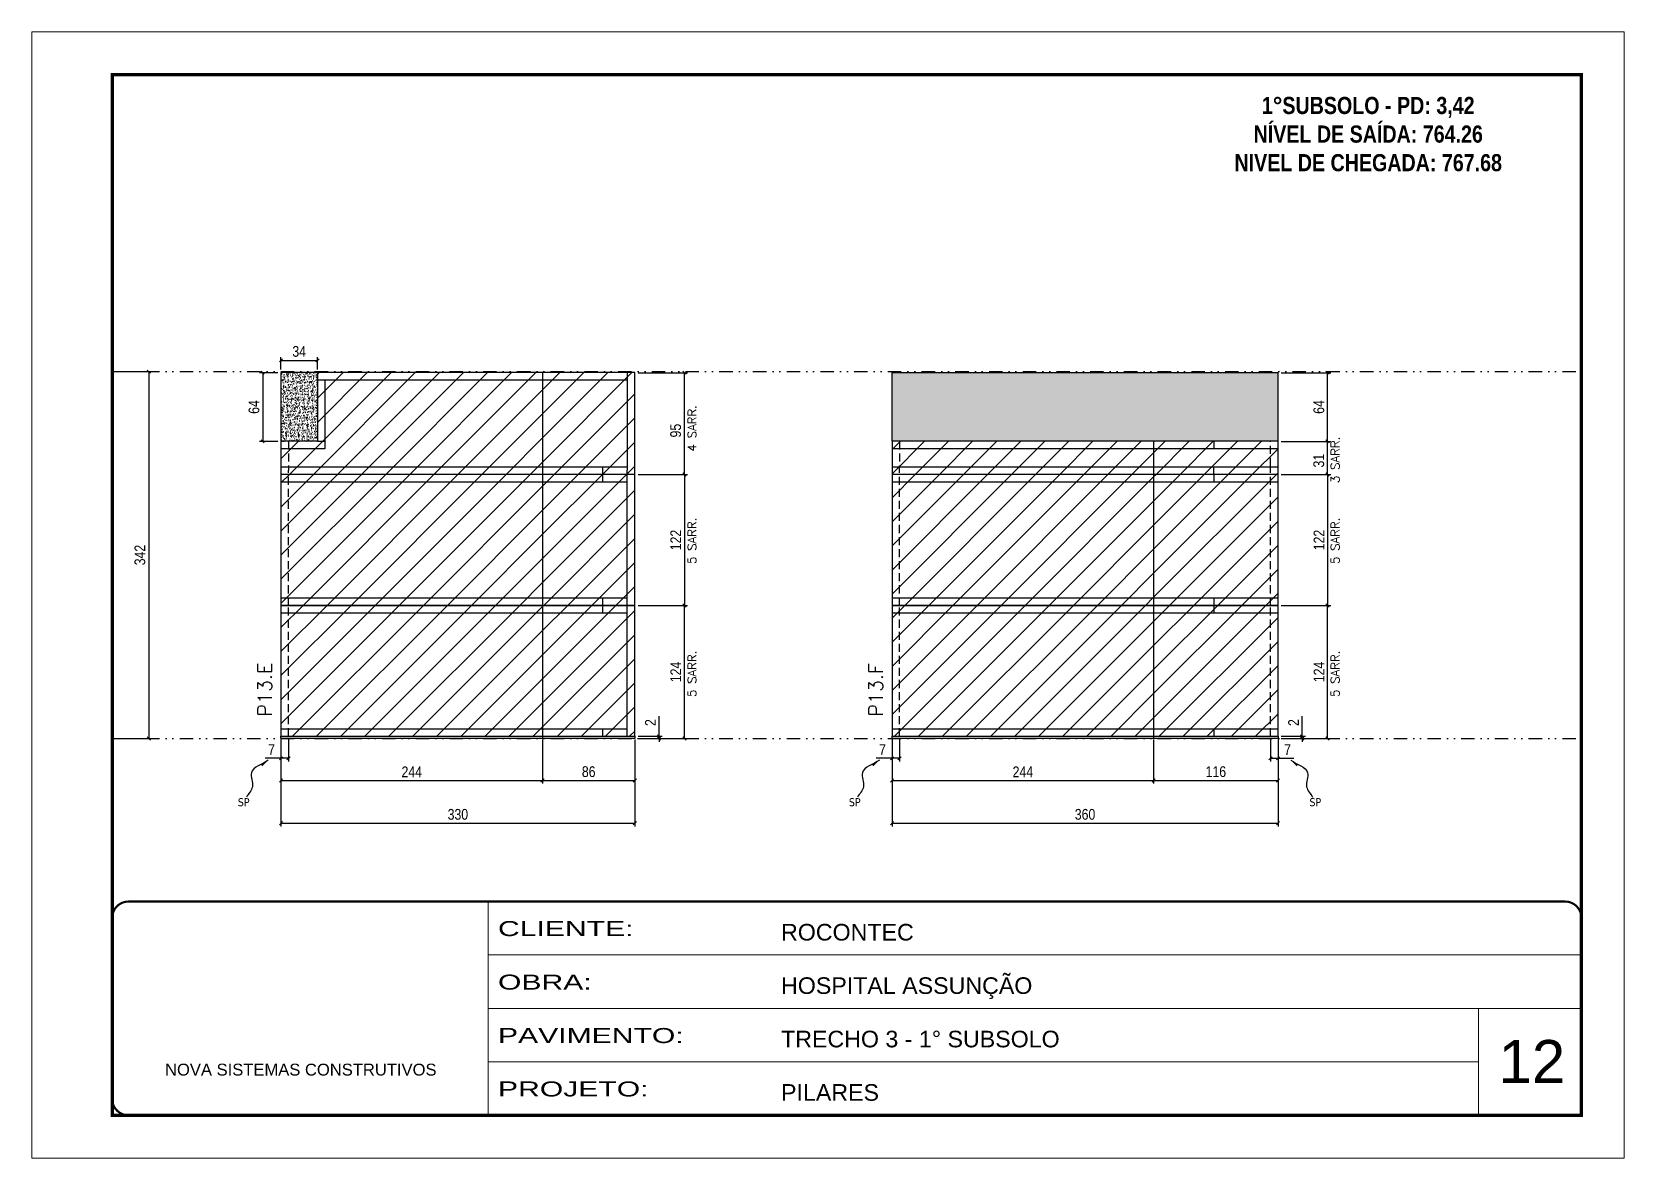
# Model space of a CAD drawing. Extents: x 2102 to 8383, y -13264 to 2718.
# Drawn here: x 6871 to 8356, y -630 to 420 of the extents above; entities that cross this region are included whole.
import ezdxf

# ---------------------------------------------------------------- set-up
doc = ezdxf.new("R2010")
doc.units = 0
for name, pattern in [('CONTINUO', [0]), ('DASHED', [0.75, 0.5, -0.25]), ('DIVIDE2', [0.625, 0.25, -0.125, 0, -0.125, 0, -0.125]), ('HIDDEN', [0.375, 0.25, -0.125])]:
    doc.linetypes.add(name, pattern=pattern)
for name, color, linetype, lineweight in [('CARIMBO', 255, 'Continuous', 9), ('Folhas', 255, 'Continuous', 9), ('Hachura', 251, 'Continuous', 9), ('SARRAFO DE PRESSAO', 251, 'DASHED', 9), ('Texto Seção', 7, 'Continuous', 15)]:
    doc.layers.add(name, color=color, linetype=linetype, lineweight=lineweight)
for name, color, linetype in [('COTA', 241, 'Continuous'), ('NOMENCLATURA', 7, 'Continuous'), ('Nível', 160, 'Continuous'), ('Painéis', 200, 'Continuous'), ('SARR_2.2x7', 40, 'Continuous'), ('Sarrafo de Pressão', 42, 'HIDDEN'), ('texto', 7, 'Continuous')]:
    doc.layers.add(name, color=color, linetype=linetype)
doc.styles.add('ARIAL', font='arial.ttf')
doc.styles.add('COTA TECNICA', font='techl___.ttf', dxfattribs={"height": 10})
doc.styles.add('COTA TECNICA-50', font='techl___.ttf', dxfattribs={"height": 10})
doc.styles.add('REGUA-120', font='ROMANS.shx', dxfattribs={"height": 15})
doc.styles.add('ROMANC', font='techb___.ttf', dxfattribs={"height": 2.5})
doc.styles.add('ROMANS', font='romans.shx')
doc.styles.get("Standard").update_dxf_attribs({"font": 'arial.ttf'})
doc.styles.add('Tecnologia', font='')
doc.styles.get('Tecnologia').set_extended_font_data('Forgotten Futurist')
doc.dimstyles.new('COTA PAINEL-50', dxfattribs={"dimtxt": 10, "dimasz": 3, "dimexe": 3, "dimexo": 3, "dimgap": 3, "dimtad": 1, "dimdec": 1, "dimzin": 12, "dimdsep": 46, "dimtxsty": 'COTA TECNICA-50', "dimblk1": 'OBLIQUE', "dimblk2": 'OBLIQUE', "dimsah": 1, "dimcen": 0.9, "dimclrd": 4, "dimclre": 4, "dimclrt": 240, "dimadec": 1, "dimazin": 3, "dimtfac": 1, "dimtdec": 1, "dimtmove": 0, "dimatfit": 3, "dimfxl": 1, "dimtolj": 1, "dimtzin": 12, "dimarcsym": 0})
doc.dimstyles.new('PAINEL', dxfattribs={"dimtxt": 10, "dimasz": 3, "dimexe": 3, "dimexo": 3, "dimgap": 3, "dimtad": 1, "dimdec": 1, "dimzin": 12, "dimdsep": 46, "dimtxsty": 'COTA TECNICA', "dimblk1": 'OBLIQUE', "dimblk2": 'OBLIQUE', "dimsah": 1, "dimcen": 0.9, "dimclrd": 4, "dimclre": 4, "dimclrt": 240, "dimadec": 1, "dimazin": 3, "dimtfac": 1, "dimtdec": 1, "dimtmove": 0, "dimatfit": 3, "dimfxl": 1, "dimtolj": 1, "dimtzin": 12, "dimarcsym": 0})
doc.dimstyles.get("Standard").update_dxf_attribs({"dimtxt": 0.18, "dimasz": 0.18, "dimexe": 0.18, "dimexo": 0.0625, "dimgap": 0.09, "dimtad": 0, "dimtih": 1, "dimtoh": 1, "dimdec": 4, "dimzin": 0, "dimdsep": 46, "dimtxsty": 'Standard', "dimcen": 0.09, "dimadec": 0, "dimazin": 0, "dimtfac": 1, "dimtdec": 4, "dimtofl": 0, "dimtmove": 0, "dimatfit": 3, "dimfxl": 1, "dimtolj": 1, "dimtzin": 0, "dimarcsym": 0})
pattern_1 = [(45, (-126918.716, -32522.603), (-11.2253202, 11.2253202), [])]
pattern_2 = [(50, (-126918.716, -30230.4524), (5.46554007, -0.47817257), [0.5715, -6.2865]), (355, (-126918.716, -30230.4524), (-1.05730264, 5.73170536), [0.4572, -5.02921753]), (100.4514447, (-126918.2604, -30230.492), (4.40823741, 5.25353256), [0.48570026, -5.34270734]), (46.1842, (-126918.716, -30228.9284), (8.13237123, -1.26126984), [0.85725, -9.42975]), (96.6355576, (-126918.038, -30229.0335), (7.122124, 7.42278374), [0.7285507, -8.01406824]), (351.184151, (-126918.716, -30228.928), (7.122124, 7.42278374), [0.685799, -7.54379196]), (21, (-126917.954, -30229.3094), (4.54843174, -3.06795595), [0.5715, -6.2865]), (326, (-126917.954, -30229.3094), (1.85406085, 5.52563898), [0.4572, -5.0292]), (71.451445, (-126917.575, -30229.565), (6.40249258, 2.45768307), [0.48570026, -5.34269813]), (37.5, (-126918.7158, -30230.4524), (0.092658098, 2.536651166), [0, -4.96824, 0, -5.1054, 0, -5.04825]), (7.5, (-126918.7158, -30230.4524), (2.004589875, 3.005417245), [0, -2.91084, 0, -4.85394, 0, -1.92405]), (327.5, (-126920.415, -30230.4524), (4.067717855, -0.17186232), [0, -1.905, 0, -5.9436, 0, -7.8867]), (317.5, (-126921.177, -30230.4524), (4.44387544, 0.76279473), [0, -2.4765, 0, -3.94716, 0, -5.6007])]

# ---------------------------------------------------------------- blocks, each defined once
blk = doc.blocks.new('9999999999')
at = {"color": 30, "linetype": 'CONTINUO'}
for p, q in [((98564.6, 34230.2), (98564.6, 34429.4)), ((98564.6, 34379.6), (99584, 34379.6)), ((98564.6, 34329.8), (99488, 34329.8)), ((99584, 34329.8), (99488, 34329.8)), ((99488, 34329.8), (99488, 34230.2)), ((98564.6, 34280), (99488, 34280))]:
    blk.add_line(p, q, dxfattribs=at)
at = {"color": 30, "linetype": 'CONTINUO', "const_width": 2}
blk.add_lwpolyline([(99584, 34230.2), (99584, 34414.4, 0.414214), (99569, 34429.4), (98229, 34429.4, 0.414214), (98214, 34414.4), (98214, 34245.2, 0.414214), (98229, 34230.2), (99584, 34230.2)], format="xyb", dxfattribs=at)
at = {"layer": 'Folhas'}
blk.add_lwpolyline([(98139, 34190.2), (99624, 34190.2), (99624, 35240.2), (98139, 35240.2)], close=True, dxfattribs=at)
at = {"layer": 'Folhas', "color": 30, "const_width": 3}
blk.add_lwpolyline([(98214, 34230.2), (99584, 34230.2), (99584, 35200.2), (98214, 35200.2)], close=True, dxfattribs=at)
at = {"color": 7, "linetype": 'Continuous', "ltscale": 5, "style": 'ARIAL'}
for s, height, p in [('ROCONTEC', 15.48, (98837.7, 34393.1)), ('HOSPITAL ASSUNÇÃO', 15.483, (98837.7, 34343.3)), ('TRECHO 3 - 1° SUBSOLO', 15.483, (98837.7, 34293.5)), ('NOVA SISTEMAS CONSTRUTIVOS', 11.059, (98263.2, 34267.2)), ('PILARES', 15.48, (98837.7, 34243.7))]:
    blk.add_text(s, height=height, dxfattribs=at).set_placement(p)
at = {"layer": 'Folhas', "color": 7, "style": 'Tecnologia', "width": 1.5}
for s, p in [('CLIENTE:', (98573.7, 34397.2)), ('OBRA:', (98573.7, 34347.3)), ('PAVIMENTO:', (98573.7, 34297.5)), ('PROJETO:', (98573.7, 34247.7))]:
    blk.add_text(s, height=14, dxfattribs=at).set_placement(p)
blk = doc.blocks.new('_Oblique')
at = {"color": 0, "linetype": 'ByBlock', "lineweight": -2}
blk.add_line((-0.5, -0.5), (0.5, 0.5), dxfattribs=at)
blk = doc.blocks.new('*D1262')
at = {"layer": 'COTA', "color": 4, "linetype": 'ByBlock', "lineweight": -2, "transparency": 16777216}
for p, q in [((6948.8, 103.7), (6982.8, 103.7)), ((6979.8, 103.7), (6979.8, -238.3)), ((6948.8, -238.3), (6982.8, -238.3))]:
    blk.add_line(p, q, dxfattribs=at)
at = {"layer": 'Defpoints', "color": 0, "linetype": 'ByBlock', "transparency": 16777216}
for p in [(6945.8, 103.7), (6945.8, -238.3), (6979.8, -238.3)]:
    blk.add_point(p, dxfattribs=at)
at = {"layer": 'COTA', "color": 4, "linetype": 'ByBlock', "lineweight": -2, "transparency": 16777216, "xscale": 3, "yscale": 3, "zscale": 3}
for p, rotation in [((6979.8, 103.7), 90), ((6979.8, -238.3), 270)]:
    blk.add_blockref('_Oblique', p, dxfattribs=dict(at, rotation=rotation))
at = {"layer": 'COTA', "color": 240, "linetype": 'ByBlock', "transparency": 16777216, "insert": (6971.6, -67.3), "char_height": 10, "attachment_point": 5, "rotation": 90, "style": 'COTA TECNICA'}
blk.add_mtext('\\A1;342', dxfattribs=at)
blk = doc.blocks.new('*D591')
at = {"layer": 'COTA', "color": 4, "lineweight": -2, "transparency": 16777216}
for p, q in [((7103.1, -239.3), (7103.1, -320.3)), ((7433.1, -239.3), (7433.1, -320.3)), ((7103.1, -317.3), (7433.1, -317.3))]:
    blk.add_line(p, q, dxfattribs=at)
at = {"layer": 'Defpoints', "color": 0, "transparency": 16777216}
for p in [(7103.1, -236.3), (7433.1, -236.3), (7433.1, -317.3)]:
    blk.add_point(p, dxfattribs=at)
at = {"layer": 'COTA', "color": 4, "lineweight": -2, "transparency": 16777216, "xscale": 3, "yscale": 3, "zscale": 3, "rotation": 180}
blk.add_blockref('_Oblique', (7103.1, -317.3), dxfattribs=at)
at = {"layer": 'COTA', "color": 4, "lineweight": -2, "transparency": 16777216, "xscale": 3, "yscale": 3, "zscale": 3}
blk.add_blockref('_Oblique', (7433.1, -317.3), dxfattribs=at)
at = {"layer": 'COTA', "color": 240, "transparency": 16777216, "insert": (7268.1, -309.1), "char_height": 10, "attachment_point": 5, "style": 'COTA TECNICA'}
blk.add_mtext('\\A1;330', dxfattribs=at)
blk = doc.blocks.new('*D592')
at = {"layer": 'COTA', "color": 4, "lineweight": -2, "transparency": 16777216}
for p, q in [((7436.1, 102.7), (7482.4, 102.7)), ((7479.4, 7.7), (7479.4, 102.7)), ((7436.1, 7.7), (7482.4, 7.7))]:
    blk.add_line(p, q, dxfattribs=at)
at = {"layer": 'Defpoints', "color": 0, "transparency": 16777216}
for p in [(7433.1, 102.7), (7479.4, 102.7), (7433.1, 7.7)]:
    blk.add_point(p, dxfattribs=at)
at = {"layer": 'COTA', "color": 4, "lineweight": -2, "transparency": 16777216, "xscale": 3, "yscale": 3, "zscale": 3}
for p, rotation in [((7479.4, 102.7), 90), ((7479.4, 7.7), 270)]:
    blk.add_blockref('_Oblique', p, dxfattribs=dict(at, rotation=rotation))
at = {"layer": 'COTA', "color": 240, "transparency": 16777216, "insert": (7471.2, 48.7), "char_height": 10, "attachment_point": 5, "rotation": 90, "style": 'COTA TECNICA'}
blk.add_mtext('\\A1;95', dxfattribs=at)
blk = doc.blocks.new('*D593')
at = {"layer": 'COTA', "color": 4, "lineweight": -2, "transparency": 16777216}
for p, q in [((7103.1, -241.3), (7103.1, -259.8)), ((7110.1, -239.3), (7110.1, -259.8)), ((7103.1, -256.8), (7088.4, -256.8)), ((7110.1, -256.8), (7103.1, -256.8))]:
    blk.add_line(p, q, dxfattribs=at)
at = {"layer": 'Defpoints', "color": 0, "transparency": 16777216}
for p in [(7110.1, -236.3), (7103.1, -238.3), (7103.1, -256.8)]:
    blk.add_point(p, dxfattribs=at)
at = {"layer": 'COTA', "color": 4, "lineweight": -2, "transparency": 16777216, "xscale": 3, "yscale": 3, "zscale": 3, "rotation": 180}
blk.add_blockref('_Oblique', (7103.1, -256.8), dxfattribs=at)
at = {"layer": 'COTA', "color": 4, "lineweight": -2, "transparency": 16777216, "xscale": 3, "yscale": 3, "zscale": 3}
blk.add_blockref('_Oblique', (7110.1, -256.8), dxfattribs=at)
at = {"layer": 'COTA', "color": 240, "transparency": 16777216, "insert": (7094.3, -248.7), "char_height": 10, "attachment_point": 5, "style": 'COTA TECNICA-50'}
blk.add_mtext('\\A1;7', dxfattribs=at)
blk = doc.blocks.new('*D594')
at = {"layer": 'COTA', "color": 4, "lineweight": -2, "transparency": 16777216}
for p, q in [((7436.1, -114.3), (7482.4, -114.3)), ((7479.4, -238.3), (7479.4, -114.3)), ((7436.1, -238.3), (7482.4, -238.3))]:
    blk.add_line(p, q, dxfattribs=at)
at = {"layer": 'Defpoints', "color": 0, "transparency": 16777216}
for p in [(7433.1, -114.3), (7479.4, -114.3), (7433.1, -238.3)]:
    blk.add_point(p, dxfattribs=at)
at = {"layer": 'COTA', "color": 4, "lineweight": -2, "transparency": 16777216, "xscale": 3, "yscale": 3, "zscale": 3}
for p, rotation in [((7479.4, -114.3), 90), ((7479.4, -238.3), 270)]:
    blk.add_blockref('_Oblique', p, dxfattribs=dict(at, rotation=rotation))
at = {"layer": 'COTA', "color": 240, "transparency": 16777216, "insert": (7471.3, -176.3), "char_height": 10, "attachment_point": 5, "rotation": 90, "style": 'COTA TECNICA-50'}
blk.add_mtext('\\A1;124', dxfattribs=at)
blk = doc.blocks.new('*D595')
at = {"layer": 'COTA', "color": 4, "lineweight": -2, "transparency": 16777216}
for p, q in [((7455.7, -236.3), (7455.7, -217.5)), ((7436.1, -236.3), (7458.7, -236.3)), ((7455.7, -238.3), (7455.7, -236.3)), ((7436.1, -238.3), (7458.7, -238.3)), ((7455.7, -238.3), (7455.7, -241.3))]:
    blk.add_line(p, q, dxfattribs=at)
at = {"layer": 'Defpoints', "color": 0, "transparency": 16777216}
for p in [(7433.1, -236.3), (7433.1, -238.3), (7455.7, -238.3)]:
    blk.add_point(p, dxfattribs=at)
at = {"layer": 'COTA', "color": 4, "lineweight": -2, "transparency": 16777216, "xscale": 3, "yscale": 3, "zscale": 3}
for p, rotation in [((7455.7, -236.3), 270), ((7455.7, -238.3), 90)]:
    blk.add_blockref('_Oblique', p, dxfattribs=dict(at, rotation=rotation))
at = {"layer": 'COTA', "color": 240, "transparency": 16777216, "insert": (7447.7, -223.5), "char_height": 10, "attachment_point": 5, "rotation": 90, "style": 'COTA TECNICA-50'}
blk.add_mtext('\\A1;2', dxfattribs=at)
blk = doc.blocks.new('*D596')
at = {"layer": 'COTA', "color": 4, "linetype": 'ByBlock', "lineweight": -2, "transparency": 16777216}
for p, q in [((7436.1, 7.7), (7482.4, 7.7)), ((7479.4, 7.7), (7479.4, -114.3)), ((7436.1, -114.3), (7482.4, -114.3))]:
    blk.add_line(p, q, dxfattribs=at)
at = {"layer": 'Defpoints', "color": 0, "linetype": 'ByBlock', "transparency": 16777216}
for p in [(7433.1, 7.7), (7433.1, -114.3), (7479.4, -114.3)]:
    blk.add_point(p, dxfattribs=at)
at = {"layer": 'COTA', "color": 4, "linetype": 'ByBlock', "lineweight": -2, "transparency": 16777216, "xscale": 3, "yscale": 3, "zscale": 3}
for p, rotation in [((7479.4, 7.7), 90), ((7479.4, -114.3), 270)]:
    blk.add_blockref('_Oblique', p, dxfattribs=dict(at, rotation=rotation))
at = {"layer": 'COTA', "color": 240, "linetype": 'ByBlock', "transparency": 16777216, "insert": (7471.3, -53.3), "char_height": 10, "attachment_point": 5, "rotation": 90, "style": 'COTA TECNICA'}
blk.add_mtext('\\A1;122', dxfattribs=at)
blk = doc.blocks.new('*D597')
at = {"layer": 'COTA', "color": 4, "linetype": 'ByBlock', "lineweight": -2, "transparency": 16777216}
for p, q in [((7103.1, -241.3), (7103.1, -280.4)), ((7347.1, -239.3), (7347.1, -280.4)), ((7103.1, -277.4), (7347.1, -277.4))]:
    blk.add_line(p, q, dxfattribs=at)
at = {"layer": 'Defpoints', "color": 0, "linetype": 'ByBlock', "transparency": 16777216}
for p in [(7347.1, -236.3), (7103.1, -238.3), (7347.1, -277.4)]:
    blk.add_point(p, dxfattribs=at)
at = {"layer": 'COTA', "color": 4, "linetype": 'ByBlock', "lineweight": -2, "transparency": 16777216, "xscale": 3, "yscale": 3, "zscale": 3, "rotation": 180}
blk.add_blockref('_Oblique', (7103.1, -277.4), dxfattribs=at)
at = {"layer": 'COTA', "color": 4, "linetype": 'ByBlock', "lineweight": -2, "transparency": 16777216, "xscale": 3, "yscale": 3, "zscale": 3}
blk.add_blockref('_Oblique', (7347.1, -277.4), dxfattribs=at)
at = {"layer": 'COTA', "color": 240, "linetype": 'ByBlock', "transparency": 16777216, "insert": (7225.1, -269.4), "char_height": 10, "attachment_point": 5, "style": 'COTA TECNICA'}
blk.add_mtext('\\A1;244', dxfattribs=at)
blk = doc.blocks.new('*D598')
at = {"layer": 'COTA', "color": 4, "linetype": 'ByBlock', "lineweight": -2, "transparency": 16777216}
for p, q in [((7347.1, -239.3), (7347.1, -280.4)), ((7433.1, -241.3), (7433.1, -280.4)), ((7347.1, -277.4), (7433.1, -277.4))]:
    blk.add_line(p, q, dxfattribs=at)
at = {"layer": 'Defpoints', "color": 0, "linetype": 'ByBlock', "transparency": 16777216}
for p in [(7347.1, -236.3), (7433.1, -238.3), (7433.1, -277.4)]:
    blk.add_point(p, dxfattribs=at)
at = {"layer": 'COTA', "color": 4, "linetype": 'ByBlock', "lineweight": -2, "transparency": 16777216, "xscale": 3, "yscale": 3, "zscale": 3, "rotation": 180}
blk.add_blockref('_Oblique', (7347.1, -277.4), dxfattribs=at)
at = {"layer": 'COTA', "color": 4, "linetype": 'ByBlock', "lineweight": -2, "transparency": 16777216, "xscale": 3, "yscale": 3, "zscale": 3}
blk.add_blockref('_Oblique', (7433.1, -277.4), dxfattribs=at)
at = {"layer": 'COTA', "color": 240, "linetype": 'ByBlock', "transparency": 16777216, "insert": (7390.1, -269.3), "char_height": 10, "attachment_point": 5, "style": 'COTA TECNICA'}
blk.add_mtext('\\A1;86', dxfattribs=at)
blk = doc.blocks.new('*D553')
at = {"layer": 'COTA', "color": 4, "lineweight": -2, "transparency": 16777216}
for p, q in [((7673, -239.3), (7673, -320.3)), ((8033, -239.3), (8033, -320.3)), ((7673, -317.3), (8033, -317.3))]:
    blk.add_line(p, q, dxfattribs=at)
at = {"layer": 'Defpoints', "color": 0, "transparency": 16777216}
for p in [(7673, -236.3), (8033, -236.3), (8033, -317.3)]:
    blk.add_point(p, dxfattribs=at)
at = {"layer": 'COTA', "color": 4, "lineweight": -2, "transparency": 16777216, "xscale": 3, "yscale": 3, "zscale": 3, "rotation": 180}
blk.add_blockref('_Oblique', (7673, -317.3), dxfattribs=at)
at = {"layer": 'COTA', "color": 4, "lineweight": -2, "transparency": 16777216, "xscale": 3, "yscale": 3, "zscale": 3}
blk.add_blockref('_Oblique', (8033, -317.3), dxfattribs=at)
at = {"layer": 'COTA', "color": 240, "transparency": 16777216, "insert": (7853, -309.1), "char_height": 10, "attachment_point": 5, "style": 'COTA TECNICA'}
blk.add_mtext('\\A1;360', dxfattribs=at)
blk = doc.blocks.new('*D554')
at = {"layer": 'COTA', "color": 4, "lineweight": -2, "transparency": 16777216}
for p, q in [((8036, 38.7), (8082.2, 38.7)), ((8079.2, 7.7), (8079.2, 38.7)), ((8036, 7.7), (8082.2, 7.7))]:
    blk.add_line(p, q, dxfattribs=at)
at = {"layer": 'Defpoints', "color": 0, "transparency": 16777216}
for p in [(8033, 38.7), (8079.2, 38.7), (8033, 7.7)]:
    blk.add_point(p, dxfattribs=at)
at = {"layer": 'COTA', "color": 4, "lineweight": -2, "transparency": 16777216, "xscale": 3, "yscale": 3, "zscale": 3}
for p, rotation in [((8079.2, 38.7), 90), ((8079.2, 7.7), 270)]:
    blk.add_blockref('_Oblique', p, dxfattribs=dict(at, rotation=rotation))
at = {"layer": 'COTA', "color": 240, "transparency": 16777216, "insert": (8071, 20.7), "char_height": 10, "attachment_point": 5, "rotation": 90, "style": 'COTA TECNICA'}
blk.add_mtext('\\A1;31', dxfattribs=at)
blk = doc.blocks.new('*D555')
at = {"layer": 'COTA', "color": 4, "lineweight": -2, "transparency": 16777216}
for p, q in [((7673, -241.3), (7673, -259.8)), ((7680, -239.3), (7680, -259.8)), ((7673, -256.8), (7658.3, -256.8)), ((7680, -256.8), (7673, -256.8))]:
    blk.add_line(p, q, dxfattribs=at)
at = {"layer": 'Defpoints', "color": 0, "transparency": 16777216}
for p in [(7680, -236.3), (7673, -238.3), (7673, -256.8)]:
    blk.add_point(p, dxfattribs=at)
at = {"layer": 'COTA', "color": 4, "lineweight": -2, "transparency": 16777216, "xscale": 3, "yscale": 3, "zscale": 3, "rotation": 180}
blk.add_blockref('_Oblique', (7673, -256.8), dxfattribs=at)
at = {"layer": 'COTA', "color": 4, "lineweight": -2, "transparency": 16777216, "xscale": 3, "yscale": 3, "zscale": 3}
blk.add_blockref('_Oblique', (7680, -256.8), dxfattribs=at)
at = {"layer": 'COTA', "color": 240, "transparency": 16777216, "insert": (7664.1, -248.7), "char_height": 10, "attachment_point": 5, "style": 'COTA TECNICA-50'}
blk.add_mtext('\\A1;7', dxfattribs=at)
blk = doc.blocks.new('*D556')
at = {"layer": 'COTA', "color": 4, "lineweight": -2, "transparency": 16777216}
for p, q in [((8026, -239.3), (8026, -259.8)), ((8033, -241.3), (8033, -259.8)), ((8026, -256.8), (8033, -256.8)), ((8033, -256.8), (8047.7, -256.8))]:
    blk.add_line(p, q, dxfattribs=at)
at = {"layer": 'Defpoints', "color": 0, "transparency": 16777216}
for p in [(8026, -236.3), (8033, -238.3), (8033, -256.8)]:
    blk.add_point(p, dxfattribs=at)
at = {"layer": 'COTA', "color": 4, "lineweight": -2, "transparency": 16777216, "xscale": 3, "yscale": 3, "zscale": 3, "rotation": 180}
blk.add_blockref('_Oblique', (8026, -256.8), dxfattribs=at)
at = {"layer": 'COTA', "color": 4, "lineweight": -2, "transparency": 16777216, "xscale": 3, "yscale": 3, "zscale": 3}
blk.add_blockref('_Oblique', (8033, -256.8), dxfattribs=at)
at = {"layer": 'COTA', "color": 240, "transparency": 16777216, "insert": (8041.9, -248.7), "char_height": 10, "attachment_point": 5, "style": 'COTA TECNICA-50'}
blk.add_mtext('\\A1;7', dxfattribs=at)
blk = doc.blocks.new('*D557')
at = {"layer": 'COTA', "color": 4, "lineweight": -2, "transparency": 16777216}
for p, q in [((8036, -114.3), (8082.2, -114.3)), ((8079.2, -238.3), (8079.2, -114.3)), ((8036, -238.3), (8082.2, -238.3))]:
    blk.add_line(p, q, dxfattribs=at)
at = {"layer": 'Defpoints', "color": 0, "transparency": 16777216}
for p in [(8033, -114.3), (8079.2, -114.3), (8033, -238.3)]:
    blk.add_point(p, dxfattribs=at)
at = {"layer": 'COTA', "color": 4, "lineweight": -2, "transparency": 16777216, "xscale": 3, "yscale": 3, "zscale": 3}
for p, rotation in [((8079.2, -114.3), 90), ((8079.2, -238.3), 270)]:
    blk.add_blockref('_Oblique', p, dxfattribs=dict(at, rotation=rotation))
at = {"layer": 'COTA', "color": 240, "transparency": 16777216, "insert": (8071.2, -176.3), "char_height": 10, "attachment_point": 5, "rotation": 90, "style": 'COTA TECNICA-50'}
blk.add_mtext('\\A1;124', dxfattribs=at)
blk = doc.blocks.new('*D558')
at = {"layer": 'COTA', "color": 4, "lineweight": -2, "transparency": 16777216}
for p, q in [((8055.5, -236.3), (8055.5, -217.5)), ((8036, -236.3), (8058.5, -236.3)), ((8055.5, -238.3), (8055.5, -236.3)), ((8036, -238.3), (8058.5, -238.3)), ((8055.5, -238.3), (8055.5, -241.3))]:
    blk.add_line(p, q, dxfattribs=at)
at = {"layer": 'Defpoints', "color": 0, "transparency": 16777216}
for p in [(8033, -236.3), (8033, -238.3), (8055.5, -238.3)]:
    blk.add_point(p, dxfattribs=at)
at = {"layer": 'COTA', "color": 4, "lineweight": -2, "transparency": 16777216, "xscale": 3, "yscale": 3, "zscale": 3}
for p, rotation in [((8055.5, -236.3), 270), ((8055.5, -238.3), 90)]:
    blk.add_blockref('_Oblique', p, dxfattribs=dict(at, rotation=rotation))
at = {"layer": 'COTA', "color": 240, "transparency": 16777216, "insert": (8047.5, -223.5), "char_height": 10, "attachment_point": 5, "rotation": 90, "style": 'COTA TECNICA-50'}
blk.add_mtext('\\A1;2', dxfattribs=at)
blk = doc.blocks.new('*D559')
at = {"layer": 'COTA', "color": 4, "linetype": 'ByBlock', "lineweight": -2, "transparency": 16777216}
for p, q in [((8036, 7.7), (8082.2, 7.7)), ((8079.2, 7.7), (8079.2, -114.3)), ((8036, -114.3), (8082.2, -114.3))]:
    blk.add_line(p, q, dxfattribs=at)
at = {"layer": 'Defpoints', "color": 0, "linetype": 'ByBlock', "transparency": 16777216}
for p in [(8033, 7.7), (8033, -114.3), (8079.2, -114.3)]:
    blk.add_point(p, dxfattribs=at)
at = {"layer": 'COTA', "color": 4, "linetype": 'ByBlock', "lineweight": -2, "transparency": 16777216, "xscale": 3, "yscale": 3, "zscale": 3}
for p, rotation in [((8079.2, 7.7), 90), ((8079.2, -114.3), 270)]:
    blk.add_blockref('_Oblique', p, dxfattribs=dict(at, rotation=rotation))
at = {"layer": 'COTA', "color": 240, "linetype": 'ByBlock', "transparency": 16777216, "insert": (8071.2, -53.3), "char_height": 10, "attachment_point": 5, "rotation": 90, "style": 'COTA TECNICA'}
blk.add_mtext('\\A1;122', dxfattribs=at)
blk = doc.blocks.new('*D560')
at = {"layer": 'COTA', "color": 4, "linetype": 'ByBlock', "lineweight": -2, "transparency": 16777216}
for p, q in [((7673, -241.3), (7673, -280.4)), ((7917, -239.3), (7917, -280.4)), ((7673, -277.4), (7917, -277.4))]:
    blk.add_line(p, q, dxfattribs=at)
at = {"layer": 'Defpoints', "color": 0, "linetype": 'ByBlock', "transparency": 16777216}
for p in [(7917, -236.3), (7673, -238.3), (7917, -277.4)]:
    blk.add_point(p, dxfattribs=at)
at = {"layer": 'COTA', "color": 4, "linetype": 'ByBlock', "lineweight": -2, "transparency": 16777216, "xscale": 3, "yscale": 3, "zscale": 3, "rotation": 180}
blk.add_blockref('_Oblique', (7673, -277.4), dxfattribs=at)
at = {"layer": 'COTA', "color": 4, "linetype": 'ByBlock', "lineweight": -2, "transparency": 16777216, "xscale": 3, "yscale": 3, "zscale": 3}
blk.add_blockref('_Oblique', (7917, -277.4), dxfattribs=at)
at = {"layer": 'COTA', "color": 240, "linetype": 'ByBlock', "transparency": 16777216, "insert": (7795, -269.4), "char_height": 10, "attachment_point": 5, "style": 'COTA TECNICA'}
blk.add_mtext('\\A1;244', dxfattribs=at)
blk = doc.blocks.new('*D561')
at = {"layer": 'COTA', "color": 4, "linetype": 'ByBlock', "lineweight": -2, "transparency": 16777216}
for p, q in [((7917, -239.3), (7917, -280.4)), ((8033, -241.3), (8033, -280.4)), ((7917, -277.4), (8033, -277.4))]:
    blk.add_line(p, q, dxfattribs=at)
at = {"layer": 'Defpoints', "color": 0, "linetype": 'ByBlock', "transparency": 16777216}
for p in [(7917, -236.3), (8033, -238.3), (8033, -277.4)]:
    blk.add_point(p, dxfattribs=at)
at = {"layer": 'COTA', "color": 4, "linetype": 'ByBlock', "lineweight": -2, "transparency": 16777216, "xscale": 3, "yscale": 3, "zscale": 3, "rotation": 180}
blk.add_blockref('_Oblique', (7917, -277.4), dxfattribs=at)
at = {"layer": 'COTA', "color": 4, "linetype": 'ByBlock', "lineweight": -2, "transparency": 16777216, "xscale": 3, "yscale": 3, "zscale": 3}
blk.add_blockref('_Oblique', (8033, -277.4), dxfattribs=at)
at = {"layer": 'COTA', "color": 240, "linetype": 'ByBlock', "transparency": 16777216, "insert": (7975, -269.3), "char_height": 10, "attachment_point": 5, "style": 'COTA TECNICA'}
blk.add_mtext('\\A1;116', dxfattribs=at)
blk = doc.blocks.new('*D1240')
at = {"layer": 'COTA', "color": 4, "linetype": 'ByBlock', "lineweight": -2, "transparency": 16777216}
for p, q in [((7100.1, 102.7), (7083.1, 102.7)), ((7086.1, 102.7), (7086.1, 38.7)), ((7100.1, 38.7), (7083.1, 38.7))]:
    blk.add_line(p, q, dxfattribs=at)
at = {"layer": 'Defpoints', "color": 0, "linetype": 'ByBlock', "transparency": 16777216}
for p in [(7103.1, 102.7), (7086.1, 38.7), (7103.1, 38.7)]:
    blk.add_point(p, dxfattribs=at)
at = {"layer": 'COTA', "color": 4, "linetype": 'ByBlock', "lineweight": -2, "transparency": 16777216, "xscale": 3, "yscale": 3, "zscale": 3}
for p, rotation in [((7086.1, 102.7), 90), ((7086.1, 38.7), 270)]:
    blk.add_blockref('_Oblique', p, dxfattribs=dict(at, rotation=rotation))
at = {"layer": 'COTA', "color": 240, "linetype": 'ByBlock', "transparency": 16777216, "insert": (7078, 70.7), "char_height": 10, "attachment_point": 5, "rotation": 90, "style": 'COTA TECNICA'}
blk.add_mtext('\\A1;64', dxfattribs=at)
blk = doc.blocks.new('*D1241')
at = {"layer": 'COTA', "color": 4, "linetype": 'ByBlock', "lineweight": -2, "transparency": 16777216}
for p, q in [((7103.1, 105.7), (7103.1, 117.2)), ((7103.1, 114.2), (7137.1, 114.2)), ((7137.1, 105.7), (7137.1, 117.2))]:
    blk.add_line(p, q, dxfattribs=at)
at = {"layer": 'Defpoints', "color": 0, "linetype": 'ByBlock', "transparency": 16777216}
for p in [(7137.1, 114.2), (7103.1, 102.7), (7137.1, 102.7)]:
    blk.add_point(p, dxfattribs=at)
at = {"layer": 'COTA', "color": 4, "linetype": 'ByBlock', "lineweight": -2, "transparency": 16777216, "xscale": 3, "yscale": 3, "zscale": 3, "rotation": 180}
blk.add_blockref('_Oblique', (7103.1, 114.2), dxfattribs=at)
at = {"layer": 'COTA', "color": 4, "linetype": 'ByBlock', "lineweight": -2, "transparency": 16777216, "xscale": 3, "yscale": 3, "zscale": 3}
blk.add_blockref('_Oblique', (7137.1, 114.2), dxfattribs=at)
at = {"layer": 'COTA', "color": 240, "linetype": 'ByBlock', "transparency": 16777216, "insert": (7120.1, 122.5), "char_height": 10, "attachment_point": 5, "style": 'COTA TECNICA'}
blk.add_mtext('\\A1;34', dxfattribs=at)
blk = doc.blocks.new('*D1242')
at = {"layer": 'COTA', "color": 4, "linetype": 'ByBlock', "lineweight": -2, "transparency": 16777216}
for p, q in [((8036, 102.7), (8082.2, 102.7)), ((8079.2, 38.7), (8079.2, 102.7)), ((8036, 38.7), (8082.2, 38.7))]:
    blk.add_line(p, q, dxfattribs=at)
at = {"layer": 'Defpoints', "color": 0, "linetype": 'ByBlock', "transparency": 16777216}
for p in [(8033, 102.7), (8079.2, 102.7), (8033, 38.7)]:
    blk.add_point(p, dxfattribs=at)
at = {"layer": 'COTA', "color": 4, "linetype": 'ByBlock', "lineweight": -2, "transparency": 16777216, "xscale": 3, "yscale": 3, "zscale": 3}
for p, rotation in [((8079.2, 102.7), 90), ((8079.2, 38.7), 270)]:
    blk.add_blockref('_Oblique', p, dxfattribs=dict(at, rotation=rotation))
at = {"layer": 'COTA', "color": 240, "linetype": 'ByBlock', "transparency": 16777216, "insert": (8071.1, 70.7), "char_height": 10, "attachment_point": 5, "rotation": 90, "style": 'COTA TECNICA'}
blk.add_mtext('\\A1;64', dxfattribs=at)

msp = doc.modelspace()

# ---------------------------------------------------------------- hatches: boundary and pattern name
at = {"layer": 'COTA', "linetype": 'ByBlock'}
h = msp.add_hatch(dxfattribs=at)
h.set_pattern_fill('AR-CONC', color=256, scale=0.03)
h.set_pattern_definition(pattern_2)
h.paths.add_polyline_path([(7137.13, 102.74), (7103.13, 102.74), (7103.13, 38.74), (7137.13, 38.74)])
h = msp.add_hatch(dxfattribs=at)
h.set_pattern_fill('AR-CONC', color=256, scale=0.03)
h.set_pattern_definition(pattern_2)
h.paths.add_polyline_path([(8032.99, 38.74), (8032.99, 102.74), (7672.99, 102.74), (7672.99, 38.74)])
at = {"layer": 'Hachura', "linetype": 'ByBlock'}
h = msp.add_hatch(dxfattribs=at)
h.set_pattern_fill('ANSI31', color=256, scale=5)
h.set_pattern_definition(pattern_1)
h.paths.add_polyline_path([(7347.13, 102.74), (7137.13, 102.74), (7137.13, 38.74), (7103.13, 38.74), (7103.13, 11.74), (7103.13, 7.74), (7347.13, 7.74)])
h = msp.add_hatch(dxfattribs=at)
h.set_pattern_fill('ANSI31', color=256, scale=5)
h.set_pattern_definition(pattern_1)
h.paths.add_polyline_path([(7433.13, 102.74), (7347.13, 102.74), (7347.13, 7.74), (7433.13, 7.74), (7433.13, 11.74)])
h = msp.add_hatch(dxfattribs=at)
h.set_pattern_fill('ANSI31', color=256, scale=5)
h.set_pattern_definition(pattern_1)
h.paths.add_polyline_path([(7916.99, 38.74), (7672.99, 38.74), (7672.99, 15.74), (7672.99, 7.74), (7916.99, 7.74)])
h = msp.add_hatch(dxfattribs=at)
h.set_pattern_fill('ANSI31', color=256, scale=5)
h.set_pattern_definition(pattern_1)
h.paths.add_polyline_path([(8032.99, 38.74), (7916.99, 38.74), (7916.99, 7.74), (8032.99, 7.74), (8032.99, 15.74)])
h = msp.add_hatch(dxfattribs=at)
h.set_pattern_fill('ANSI31', color=256, scale=5)
h.set_pattern_definition(pattern_1)
h.paths.add_polyline_path([(7347.13, 7.74), (7103.13, 7.74), (7103.13, -114.26), (7347.13, -114.26)])
h = msp.add_hatch(dxfattribs=at)
h.set_pattern_fill('ANSI31', color=256, scale=5)
h.set_pattern_definition(pattern_1)
h.paths.add_polyline_path([(7433.13, 7.74), (7347.13, 7.74), (7347.13, -114.26), (7433.13, -114.26)])
h = msp.add_hatch(dxfattribs=at)
h.set_pattern_fill('ANSI31', color=256, scale=5)
h.set_pattern_definition(pattern_1)
h.paths.add_polyline_path([(7916.99, 7.74), (7672.99, 7.74), (7672.99, -114.26), (7916.99, -114.26)])
h = msp.add_hatch(dxfattribs=at)
h.set_pattern_fill('ANSI31', color=256, scale=5)
h.set_pattern_definition(pattern_1)
h.paths.add_polyline_path([(8032.99, 7.74), (7916.99, 7.74), (7916.99, -114.26), (8032.99, -114.26)])
h = msp.add_hatch(dxfattribs=at)
h.set_pattern_fill('ANSI31', color=256, scale=5)
h.set_pattern_definition(pattern_1)
h.paths.add_polyline_path([(7347.13, -114.26), (7103.13, -114.26), (7103.13, -236.26), (7347.13, -236.26)])
h = msp.add_hatch(dxfattribs=at)
h.set_pattern_fill('ANSI31', color=256, scale=5)
h.set_pattern_definition(pattern_1)
h.paths.add_polyline_path([(7433.13, -114.26), (7347.13, -114.26), (7347.13, -236.26), (7433.13, -236.26)])
h = msp.add_hatch(dxfattribs=at)
h.set_pattern_fill('ANSI31', color=256, scale=5)
h.set_pattern_definition(pattern_1)
h.paths.add_polyline_path([(7916.99, -114.26), (7672.99, -114.26), (7672.99, -236.26), (7916.99, -236.26)])
h = msp.add_hatch(dxfattribs=at)
h.set_pattern_fill('ANSI31', color=256, scale=5)
h.set_pattern_definition(pattern_1)
h.paths.add_polyline_path([(8032.99, -114.26), (7916.99, -114.26), (7916.99, -236.26), (8032.99, -236.26)])

# ---------------------------------------------------------------- linework, layer by layer
at = {"layer": 'COTA', "linetype": 'ByBlock'}
for p, q in [((7137.13, 102.74), (7103.13, 102.74)), ((7103.13, 102.74), (7103.13, 38.74)), ((7672.99, 38.74), (7672.99, 102.74)), ((7672.99, 102.74), (8032.99, 102.74)), ((8032.99, 38.74), (8032.99, 102.74))]:
    msp.add_line(p, q, dxfattribs=at)
at = {"layer": 'Nível', "color": 4, "linetype": 'DIVIDE2', "ltscale": 50}
for p, q in [((6945.78, 103.74), (8315.78, 103.74)), ((6945.78, -238.26), (8315.78, -238.26))]:
    msp.add_line(p, q, dxfattribs=at)
at = {"layer": 'Painéis'}
for p, q in [((7433.13, 102.74), (7137.13, 102.74)), ((7137.13, 102.74), (7137.13, 38.74)), ((7347.13, 102.74), (7347.13, -114.26)), ((7433.13, 11.74), (7433.13, 102.74)), ((7137.13, 38.74), (7103.13, 38.74)), ((7103.13, 38.74), (7103.13, 11.74)), ((8032.99, 38.74), (7672.99, 38.74)), ((7672.99, 38.74), (7672.99, 15.74)), ((7916.99, 38.74), (7916.99, -114.26)), ((8032.99, 15.74), (8032.99, 38.74)), ((7672.99, 15.74), (7672.99, -114.26)), ((8032.99, -114.26), (8032.99, 15.74)), ((7103.13, 11.74), (7103.13, -114.26)), ((7433.13, 7.74), (7103.13, 7.74)), ((7433.13, -114.26), (7433.13, 11.74)), ((8032.99, 7.74), (7672.99, 7.74)), ((7433.13, -114.26), (7103.13, -114.26)), ((7103.13, -114.26), (7103.13, -236.26)), ((7103.13, -114.26), (7433.13, -114.26)), ((7347.13, -114.26), (7347.13, -238.26)), ((7433.13, -236.26), (7433.13, -114.26)), ((8032.99, -114.26), (7672.99, -114.26)), ((7672.99, -114.26), (7672.99, -236.26)), ((7672.99, -114.26), (8032.99, -114.26)), ((7916.99, -114.26), (7916.99, -238.26)), ((8032.99, -236.26), (8032.99, -114.26)), ((7103.13, -236.26), (7433.13, -236.26)), ((7103.13, -236.26), (7433.13, -236.26)), ((7103.13, -238.26), (7103.13, -236.26)), ((7433.13, -236.26), (7433.13, -238.26)), ((7672.99, -236.26), (8032.99, -236.26)), ((7672.99, -236.26), (8032.99, -236.26)), ((7672.99, -238.26), (7672.99, -236.26)), ((8032.99, -236.26), (8032.99, -238.26)), ((7433.13, -238.26), (7103.13, -238.26)), ((8032.99, -238.26), (7672.99, -238.26))]:
    msp.add_line(p, q, dxfattribs=at)
at = {"layer": 'SARR_2.2x7'}
for p, q in [((7426.13, 95.74), (7137.13, 95.74)), ((7144.13, 95.74), (7144.13, 38.74)), ((7426.13, 102.74), (7426.13, 11.74)), ((7144.13, 31.74), (7103.13, 31.74)), ((7137.13, 38.74), (7144.13, 38.74)), ((7144.13, 38.74), (7144.13, 31.74)), ((7144.13, 38.74), (7144.13, 31.74)), ((7972.99, 31.74), (7672.99, 31.74)), ((7972.99, 38.74), (7972.99, 31.74)), ((8032.99, 31.74), (7972.99, 31.74)), ((7403.13, 14.74), (7103.13, 14.74)), ((7403.13, 0.74), (7103.13, 0.74)), ((7426.13, 14.74), (7403.13, 14.74)), ((7403.13, 14.74), (7403.13, 7.74)), ((7403.13, 12.39), (7403.13, 11.74)), ((7403.13, 7.74), (7403.13, 0.74)), ((7426.13, 0.74), (7403.13, 0.74)), ((7426.13, -114.26), (7426.13, 11.74)), ((8032.99, 14.74), (7672.99, 14.74)), ((7972.99, 0.74), (7672.99, 0.74)), ((7972.99, 7.74), (7972.99, 14.74)), ((7972.99, 7.74), (7972.99, 0.74)), ((8032.99, 0.74), (7972.99, 0.74)), ((7103.13, -107.26), (7403.13, -107.26)), ((7403.13, -107.26), (7426.13, -107.26)), ((7403.13, -107.26), (7403.13, -114.26)), ((7403.13, -114.26), (7403.13, -121.26)), ((7426.13, -236.26), (7426.13, -114.26)), ((7672.99, -107.26), (7972.99, -107.26)), ((7972.99, -107.26), (8032.99, -107.26)), ((7972.99, -107.26), (7972.99, -114.26)), ((7972.99, -114.26), (7972.99, -121.26)), ((7103.13, -121.26), (7403.13, -121.26)), ((7403.13, -121.26), (7426.13, -121.26)), ((7672.99, -121.26), (7972.99, -121.26)), ((7972.99, -121.26), (8032.99, -121.26)), ((7103.13, -229.26), (7403.13, -229.26)), ((7403.13, -229.26), (7426.13, -229.26)), ((7403.13, -229.26), (7403.13, -236.26)), ((7672.99, -229.26), (7972.99, -229.26)), ((7972.99, -229.26), (8032.99, -229.26)), ((7972.99, -229.26), (7972.99, -236.26))]:
    msp.add_line(p, q, dxfattribs=at)
at = {"layer": 'Sarrafo de Pressão', "ltscale": 30}
for p, q in [((7110.13, 38.74), (7110.13, 11.74)), ((7679.99, 38.74), (7679.99, 15.74)), ((8025.99, 15.74), (8025.99, 38.74)), ((7679.99, -114.26), (7679.99, 15.74)), ((8025.99, -114.26), (8025.99, 15.74)), ((7110.13, -114.26), (7110.13, 11.74)), ((7110.13, -236.26), (7110.13, -114.26)), ((7679.99, -236.26), (7679.99, -114.26)), ((8025.99, -236.26), (8025.99, -114.26))]:
    msp.add_line(p, q, dxfattribs=at)

# ---------------------------------------------------------------- block references
at = {"layer": 'SARRAFO DE PRESSAO', "color": 6, "linetype": 'ByBlock'}
msp.add_blockref('9999999999', (-91268.19, -34819.75), dxfattribs=at)

# ---------------------------------------------------------------- texts
at = {"layer": 'CARIMBO', "style": 'ARIAL'}
msp.add_text('12', height=40, dxfattribs=at).set_placement((8238.64, -559.4))
at = {"layer": 'NOMENCLATURA', "color": 2, "insert": (8117.11, 386.51), "char_height": 16, "attachment_point": 2, "style": 'ROMANC'}
msp.add_mtext_dynamic_manual_height_columns('\\P1°SUBSOLO - PD: 3,42\\PNÍVEL DE SAÍDA: 764.26\\PNIVEL DE CHEGADA: 767.68', width=300.2766, gutter_width=1, heights=[0], dxfattribs=at)
at = {"layer": 'texto', "color": 0, "char_height": 7.5, "attachment_point": 5}
for insert in [(7068.35, -297.76), (7638.21, -297.76), (8067.76, -297.76)]:
    msp.add_mtext('{\\fTahoma|b0|i0|c0|p34;\\C4;SP}', dxfattribs=dict(at, insert=insert))
at = {"layer": 'Texto Seção', "linetype": 'Continuous', "style": 'ROMANS'}
for s, p in [('4 SARR.', (7490.43, 29.23)), ('3 SARR.', (8090.29, -0.23)), ('5 SARR.', (7490.43, -75.67)), ('5 SARR.', (8090.29, -75.67)), ('5 SARR.', (7490.43, -199.67)), ('5 SARR.', (8090.29, -199.67))]:
    msp.add_text(s, height=8, rotation=90, dxfattribs=at).set_placement(p)
at = {"layer": 'Texto Seção', "char_height": 13, "width": 285.3299, "attachment_point": 7, "rotation": 90, "style": 'REGUA-120'}
for s, insert in [('P13.E', (7094.58, -217.8)), ('P13.F', (7664.44, -217.8))]:
    msp.add_mtext(s, dxfattribs=dict(at, insert=insert))

# ---------------------------------------------------------------- dimensions: what is measured, and where the dimension line sits
at = {"layer": 'COTA', "linetype": 'ByBlock'}
for base, p1, p2, picture, middle in [((7137.13, 114.25), (7103.13, 102.74), (7137.13, 102.74), '*D1241', (7120.13, 122.47)), ((7347.13, -277.42), (7103.13, -238.26), (7347.13, -236.26), '*D597', (7225.13, -269.35)), ((7916.99, -277.42), (7672.99, -238.26), (7916.99, -236.26), '*D560', (7794.99, -269.35))]:
    dim = msp.add_linear_dim(base=base, p1=p1, p2=p2, dimstyle='PAINEL', dxfattribs=at)
    dim.commit()
    dim.dimension.update_dxf_attribs({"geometry": picture, "text_midpoint": middle})
for base, p1, p2, picture, middle in [((6979.78, -238.26), (6945.78, 103.74), (6945.78, -238.26), '*D1262', (6971.56, -67.26)), ((7086.14, 38.74), (7103.13, 102.74), (7103.13, 38.74), '*D1240', (7078.04, 70.74)), ((8079.23, 102.74), (8032.99, 38.74), (8032.99, 102.74), '*D1242', (8071.12, 70.74)), ((7479.37, -114.26), (7433.13, 7.74), (7433.13, -114.26), '*D596', (7471.31, -53.26)), ((8079.23, -114.26), (8032.99, 7.74), (8032.99, -114.26), '*D559', (8071.17, -53.26))]:
    dim = msp.add_linear_dim(base=base, p1=p1, p2=p2, angle=90, dimstyle='PAINEL', dxfattribs=at)
    dim.commit()
    dim.dimension.update_dxf_attribs({"geometry": picture, "text_midpoint": middle})
at = {"layer": 'COTA'}
for base, p1, p2, picture, middle in [((7479.37, 102.74), (7433.13, 7.74), (7433.13, 102.74), '*D592', (7479.37, 48.74)), ((8079.23, 38.74), (8032.99, 7.74), (8032.99, 38.74), '*D554', (8079.23, 20.74))]:
    dim = msp.add_linear_dim(base=base, p1=p1, p2=p2, angle=90, dimstyle='PAINEL', override={"dimarcsym": 2}, dxfattribs=at)
    dim.commit()
    dim.dimension.update_dxf_attribs({"geometry": picture, "text_midpoint": middle, "dimtype": 160})
for base, p1, p2, angle, picture, middle in [((7479.37, -114.26), (7433.13, -238.26), (7433.13, -114.26), 90, '*D594', (7471.3, -176.26)), ((8079.23, -114.26), (8032.99, -238.26), (8032.99, -114.26), 90, '*D557', (8071.15, -176.26)), ((7103.13, -256.77), (7110.13, -236.26), (7103.13, -238.26), 180, '*D593', (7094.27, -248.7)), ((7672.99, -256.77), (7679.99, -236.26), (7672.99, -238.26), 180, '*D555', (7664.12, -248.7))]:
    dim = msp.add_linear_dim(base=base, p1=p1, p2=p2, angle=angle, dimstyle='COTA PAINEL-50', dxfattribs=at)
    dim.commit()
    dim.dimension.update_dxf_attribs({"geometry": picture, "text_midpoint": middle})
for base, p1, p2, picture, middle in [((7455.66, -238.26), (7433.13, -236.26), (7433.13, -238.26), '*D595', (7455.66, -223.52)), ((8055.51, -238.26), (8032.99, -236.26), (8032.99, -238.26), '*D558', (8055.51, -223.52))]:
    dim = msp.add_linear_dim(base=base, p1=p1, p2=p2, angle=90, dimstyle='COTA PAINEL-50', dxfattribs=at)
    dim.commit()
    dim.dimension.update_dxf_attribs({"geometry": picture, "text_midpoint": middle, "dimtype": 160})
for base, p1, p2, picture, middle in [((7433.13, -317.28), (7103.13, -236.26), (7433.13, -236.26), '*D591', (7268.13, -309.06)), ((8032.99, -317.28), (7672.99, -236.26), (8032.99, -236.26), '*D553', (7852.99, -309.06))]:
    dim = msp.add_linear_dim(base=base, p1=p1, p2=p2, dimstyle='PAINEL', override={"dimarcsym": 2}, dxfattribs=at)
    dim.commit()
    dim.dimension.update_dxf_attribs({"geometry": picture, "text_midpoint": middle})
at = {"layer": 'COTA', "linetype": 'ByBlock'}
for base, p1, p2, picture, middle in [((7433.13, -277.42), (7347.13, -236.26), (7433.13, -238.26), '*D598', (7390.13, -269.3)), ((8032.99, -277.42), (7916.99, -236.26), (8032.99, -238.26), '*D561', (7974.99, -269.32))]:
    dim = msp.add_linear_dim(base=base, p1=p1, p2=p2, dimstyle='PAINEL', override={"dimtmove": 1}, dxfattribs=at)
    dim.commit()
    dim.dimension.update_dxf_attribs({"geometry": picture, "text_midpoint": middle})
at = {"layer": 'COTA'}
dim = msp.add_linear_dim(base=(8032.99, -256.77), p1=(8025.99, -236.26), p2=(8032.99, -238.26), dimstyle='COTA PAINEL-50', dxfattribs=at)
dim.commit()
dim.dimension.update_dxf_attribs({"geometry": '*D556', "text_midpoint": (8041.85, -248.7)})

# ---------------------------------------------------------------- leaders
at = {"layer": 'COTA', "path_type": 1}
for points in [[(7091.3, -258.45), (7075.52, -270.28), (7076.44, -283.29), (7070.89, -293.07)], [(7661.16, -258.45), (7645.37, -270.28), (7646.3, -283.29), (7640.75, -293.07)], [(8044.82, -258.45), (8060.6, -270.28), (8059.68, -283.29), (8065.23, -293.07)]]:
    msp.add_leader(points, dimstyle='Standard', override={"dimasz": 8}, dxfattribs=at)

doc.saveas('drawing.dxf')
